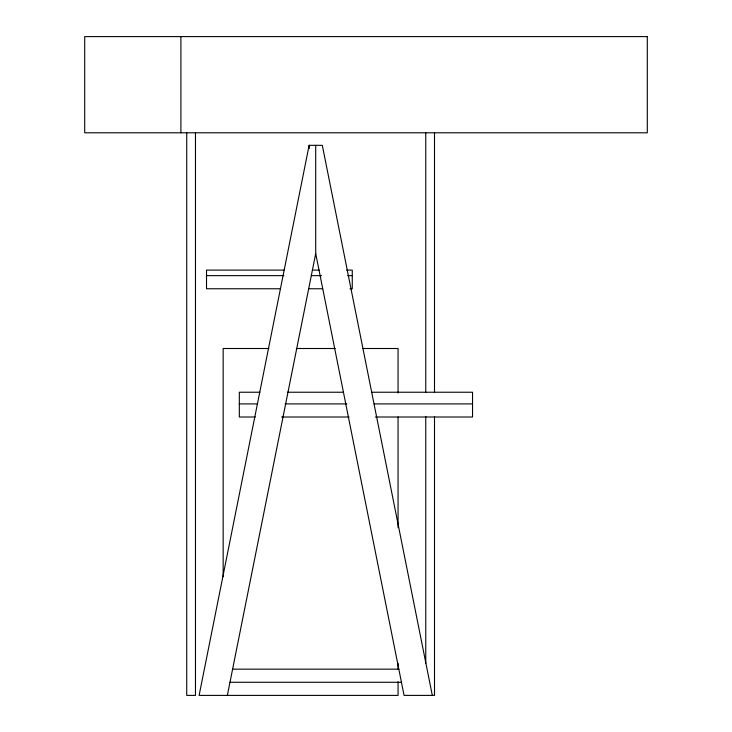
<?xml version="1.0" encoding="UTF-8"?>
<svg xmlns="http://www.w3.org/2000/svg" width="732" height="732" viewBox="0 0 732 732"><rect width="100%" height="100%" fill="white"/><g stroke="black" fill="none" stroke-linecap="round" stroke-linejoin="round"><path stroke-width="1.1" d="M432.319 695.4L322.3 145.329L309.124 145.329L199.113 695.4L398.062 695.4L398.062 681.702M227.359 695.4L315.712 253.601L315.712 145.329M283.943 270.099L206.516 270.099L206.516 288.756L280.53 288.756M312.408 270.099L319.243 270.099M346.575 270.099L352.266 270.099L352.266 288.756L349.988 288.756M206.516 275.635L283.943 275.635M311.274 275.635L321.522 275.635M347.709 275.635L352.266 275.635M308.995 288.756L322.656 288.756M268.891 348.505L223.159 348.505L223.159 576.725M296.323 348.505L335.192 348.505M362.624 348.505L398.062 348.505L398.062 393.011M259.906 392.233L239.327 392.233L239.327 417.011L255.34 417.011M287.347 392.233L343.363 392.233M371.938 392.233L472.533 392.233L472.533 417.011L375.37 417.011M239.327 403.899L257.618 403.899M285.059 403.899L346.785 403.899M374.226 403.899L472.533 403.899M281.628 417.011L349.072 417.011M232.602 669.167L398.83 669.167M229.976 682.279L401.456 682.279M315.712 253.601L404.073 695.4L434.506 695.4L434.506 416.389M434.506 132.794L434.506 392.37M425.759 132.794L425.759 392.37M425.759 416.389L425.759 663.384M398.062 416.975L398.062 527.662M398.062 663.448L398.062 669.158M309.16 145.329L309.16 148.614M195.471 132.794L195.471 695.4L186.724 695.4L186.724 132.794M180.895 36.6L180.895 132.794M647.298 36.6L84.702 36.6L84.702 132.794L647.298 132.794L647.298 36.6"/></g></svg>
